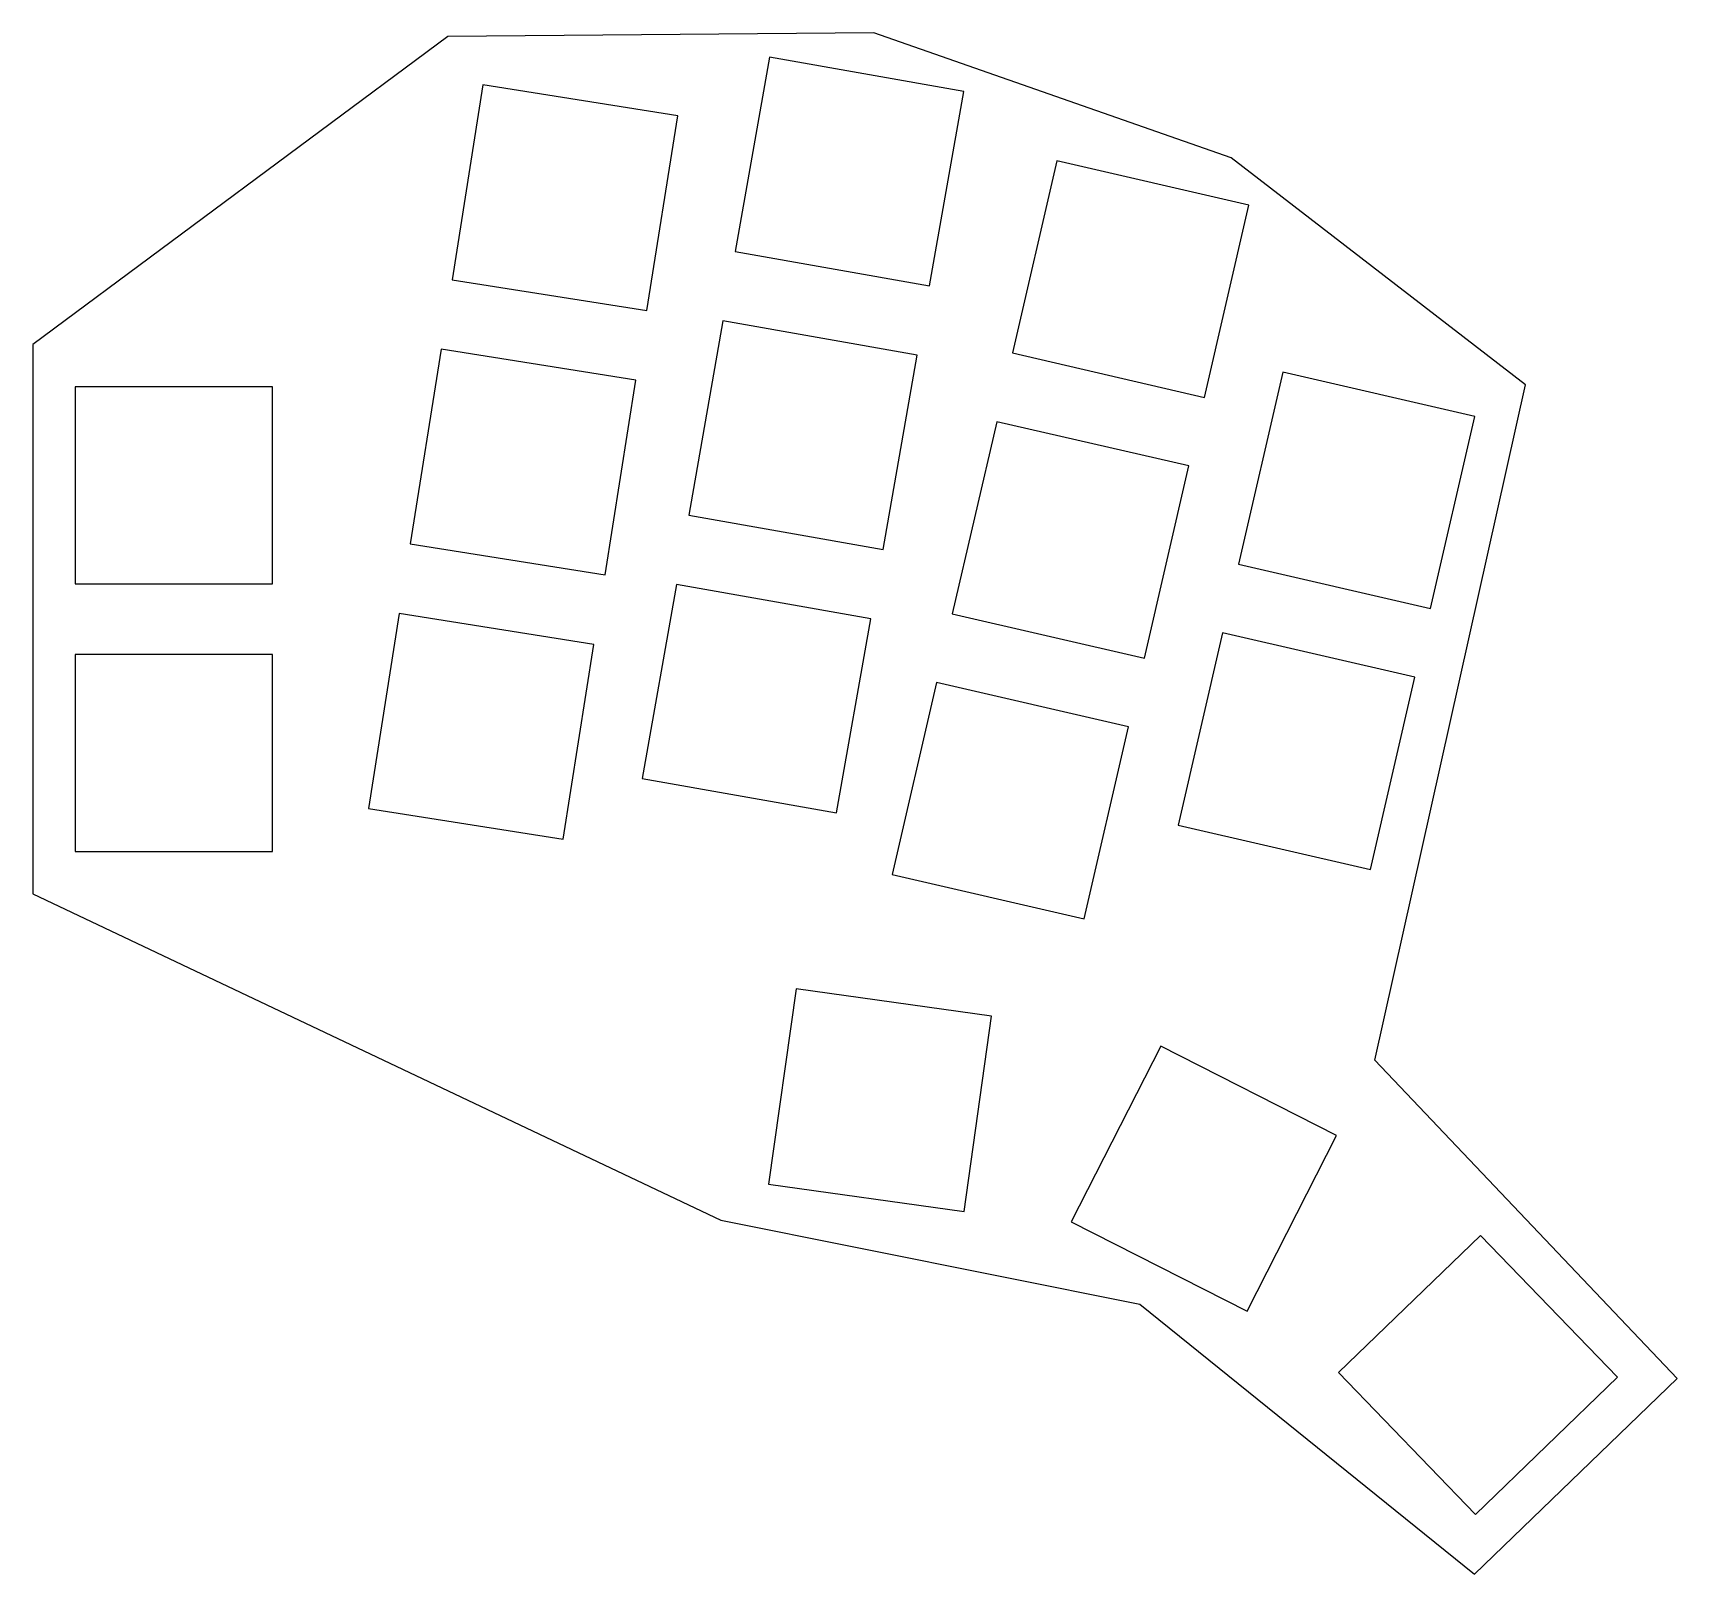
# Model space of a CAD drawing. Header units: millimetres. Extents: x -10 to 107, y -39 to 70.
import ezdxf

# ---------------------------------------------------------------- set-up
doc = ezdxf.new("R2010")
doc.units = ezdxf.units.MM

msp = doc.modelspace()

# ---------------------------------------------------------------- linework, layer by layer
for p, q in [((49.71, 70.13), (19.46, 69.86)), ((75.06, 61.26), (49.71, 70.13)), ((19.46, 69.86), (-10, 48)), ((42.29, 68.39), (39.86, 54.6)), ((56.08, 65.96), (42.29, 68.39)), ((21.95, 66.43), (19.76, 52.6)), ((35.78, 64.24), (21.95, 66.43)), ((53.65, 52.17), (56.08, 65.96)), ((33.59, 50.41), (35.78, 64.24)), ((62.69, 61.04), (59.54, 47.4)), ((76.33, 57.89), (62.69, 61.04)), ((95.97, 45.14), (75.06, 61.26)), ((73.18, 44.25), (76.33, 57.89)), ((39.86, 54.6), (53.65, 52.17)), ((19.76, 52.6), (33.59, 50.41)), ((38.99, 49.68), (36.56, 35.89)), ((52.78, 47.24), (38.99, 49.68)), ((-10, 48), (-10, 9)), ((18.98, 47.66), (16.79, 33.84)), ((32.81, 45.47), (18.98, 47.66)), ((50.35, 33.46), (52.78, 47.24)), ((59.54, 47.4), (73.18, 44.25)), ((78.73, 46.05), (75.58, 32.4)), ((92.37, 42.9), (78.73, 46.05)), ((7, 45), (-7, 45)), ((-7, 45), (-7, 31)), ((7, 31), (7, 45)), ((30.62, 31.65), (32.81, 45.47)), ((85.27, -2.81), (95.97, 45.14)), ((58.42, 42.52), (55.27, 28.88)), ((72.06, 39.38), (58.42, 42.52)), ((89.22, 29.26), (92.37, 42.9)), ((68.91, 25.73), (72.06, 39.38)), ((36.56, 35.89), (50.35, 33.46)), ((16.79, 33.84), (30.62, 31.65)), ((75.58, 32.4), (89.22, 29.26)), ((-7, 31), (7, 31)), ((35.69, 30.96), (33.26, 17.18)), ((49.48, 28.53), (35.69, 30.96)), ((16.01, 28.9), (13.82, 15.07)), ((29.83, 26.71), (16.01, 28.9)), ((47.05, 14.75), (49.48, 28.53)), ((55.27, 28.88), (68.91, 25.73)), ((74.46, 27.53), (71.31, 13.89)), ((88.1, 24.38), (74.46, 27.53)), ((7, 26), (-7, 26)), ((-7, 26), (-7, 12)), ((7, 12), (7, 26)), ((27.64, 12.88), (29.83, 26.71)), ((54.14, 24.01), (50.99, 10.37)), ((67.78, 20.86), (54.14, 24.01)), ((84.95, 10.74), (88.1, 24.38)), ((64.64, 7.22), (67.78, 20.86)), ((33.26, 17.18), (47.05, 14.75)), ((13.82, 15.07), (27.64, 12.88)), ((71.31, 13.89), (84.95, 10.74)), ((-7, 12), (7, 12)), ((50.99, 10.37), (64.64, 7.22)), ((-10, 9), (38.84, -14.16)), ((44.18, 2.26), (42.23, -11.61)), ((58.04, 0.31), (44.18, 2.26)), ((56.1, -13.55), (58.04, 0.31)), ((70.07, -1.8), (63.71, -14.28)), ((82.54, -8.16), (70.07, -1.8)), ((106.72, -25.4), (85.27, -2.81)), ((76.19, -20.63), (82.54, -8.16)), ((42.23, -11.61), (56.1, -13.55)), ((38.84, -14.16), (68.59, -20.13)), ((63.71, -14.28), (76.19, -20.63)), ((92.76, -15.25), (82.69, -24.98)), ((102.48, -25.32), (92.76, -15.25)), ((68.59, -20.13), (92.34, -39.29)), ((82.69, -24.98), (92.41, -35.05)), ((92.34, -39.29), (106.72, -25.4)), ((92.41, -35.05), (102.48, -25.32))]:
    msp.add_line(p, q)

doc.saveas('drawing.dxf')
